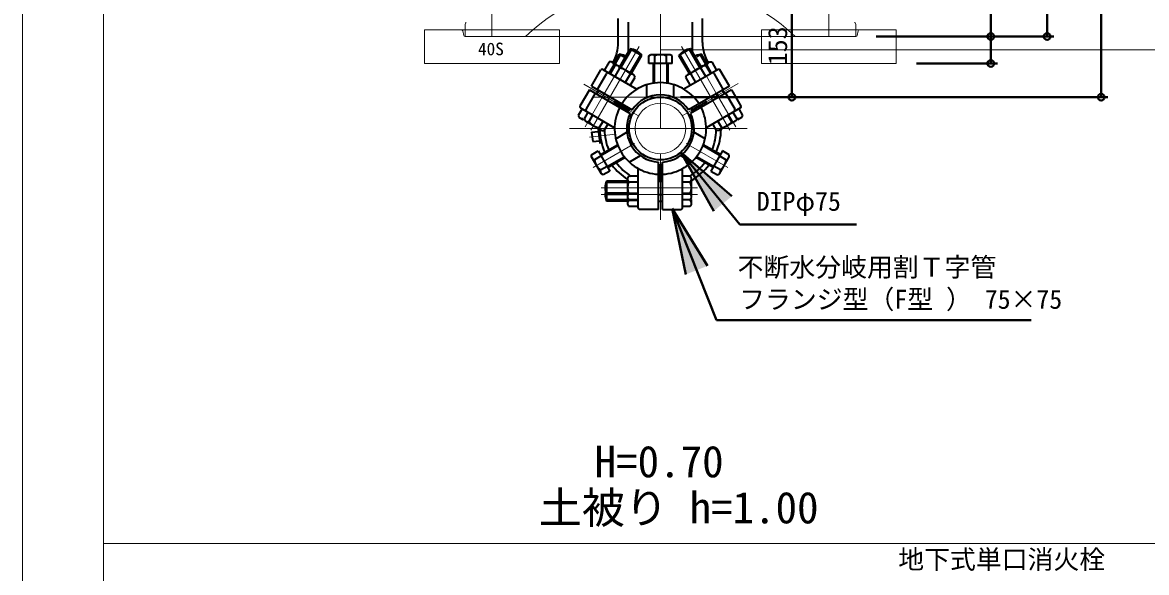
# Model space of a CAD drawing. Units: millimetres at full size, sheet at 1:20; details may follow other scales. Extents: x -5817 to 7940, y -3160 to 3160.
# Drawn here: x -4282 to -2614, y 1154 to 1970 of the extents above; entities that cross this region are included whole.
import ezdxf
from ezdxf.enums import TextEntityAlignment as Align

# ---------------------------------------------------------------- set-up
doc = ezdxf.new("R2010")
doc.units = ezdxf.units.MM
doc.header["$LTSCALE"] = 20
doc.header["$PDMODE"] = 32
doc.header["$PDSIZE"] = 10
doc.linetypes.add('CHAIN1', pattern=[8, 5, -1, 1, -1])
for name, color, linetype, lineweight in [('0-3_CENTER', 1, 'CHAIN1', 40), ('0-7_TEMP01', 3, 'Continuous', 18), ('0-8_T字管', 6, 'Continuous', 35), ('0-9_躯体', 7, 'Continuous', 9), ('0-A_細線', 7, 'Continuous', 9), ('0-D_図面枠', 3, 'Continuous', 18), ('0-E_寸法', 1, 'Continuous', 40)]:
    doc.layers.add(name, color=color, linetype=linetype, lineweight=lineweight)
doc.layers.add('0-F_注釈', color=1, linetype='Continuous')
doc.styles.add('ＭＳ ゴシック', font='')
doc.styles.get('ＭＳ ゴシック').set_extended_font_data('MS Gothic')

msp = doc.modelspace()

# ---------------------------------------------------------------- linework, layer by layer
at = {"layer": '0-3_CENTER', "color": 7, "lineweight": 9}
for p, q in [((-3219.88, 1879.75), (-3267.7, 1852.15)), ((-3289.05, 1839.82), (-3302.89, 1831.83)), ((-3335.25, 1759.8), (-3335.25, 1775.78))]:
    msp.add_line(p, q, dxfattribs=at)
at = {"layer": '0-3_CENTER'}
msp.add_line((-3251.89, 1864.73), (-3248.89, 1859.53), dxfattribs=at)
at = {"layer": '0-3_CENTER', "color": 7, "linetype": 'Continuous', "lineweight": 9}
for p, q in [((-3427.56, 1810), (-3425.2, 1810.17)), ((-3425.57, 1793.86), (-3423.24, 1794.27))]:
    msp.add_line(p, q, dxfattribs=at)
at = {"layer": '0-7_TEMP01'}
for p, q in [((-4282.05, 3160.37), (-4282.05, -919.63)), ((-3335.25, 2172.15), (-3335.25, 1922.15)), ((-3335.25, 1813.14), (-3335.25, 2034.95)), ((-3485.25, 1949.64), (-3185.25, 1949.64)), ((-3335.25, 1947.15), (-3335.25, 1867.14)), ((-3438.32, 1810.61), (-3366.68, 1934.71)), ((-3335.25, 1929.64), (-202.55, 1929.64)), ((-3232.17, 1810.61), (-3303.82, 1934.71)), ((-3403.6, 1890.71), (-3418.6, 1864.73)), ((-3266.89, 1890.71), (-3251.89, 1864.73)), ((-3448.86, 1878.74), (-3402.8, 1852.15)), ((-3421.6, 1859.53), (-3446.97, 1815.6)), ((-3435.35, 1859.65), (-3235.14, 1859.65)), ((-3418.6, 1864.73), (-3421.6, 1859.53)), ((-3248.89, 1859.53), (-3223.53, 1815.6)), ((-3381.44, 1839.82), (-3367.6, 1831.83)), ((-3470.3, 1813.14), (-3206.35, 1813.14)), ((-3440.64, 1800.2), (-3402.04, 1804.94)), ((-3435.21, 1755.43), (-3373.65, 1790.97)), ((-3235.28, 1755.43), (-3296.85, 1790.97)), ((-3335.25, 1677.61), (-3335.25, 1735.14)), ((-3423.06, 1725.15), (-3280.12, 1725.15)), ((-3338.25, 1715.16), (-3423.06, 1715.16)), ((-3280.12, 1715.16), (-3332.25, 1715.16)), ((-4162.05, 1197.32), (1537.95, 1197.32))]:
    msp.add_line(p, q, dxfattribs=at)
at = {"layer": '0-8_T字管'}
for p, q in [((-3397.75, 1940.96), (-3397.75, 1976.14)), ((-3382.75, 1927.52), (-3382.75, 1971.14)), ((-3287.75, 1927.52), (-3287.75, 1971.14)), ((-3272.75, 1940.96), (-3272.75, 1976.14)), ((-3404.26, 1909.57), (-3396.26, 1923.43)), ((-3402.53, 1908.57), (-3394.53, 1922.43)), ((-3396.26, 1923.43), (-3389.07, 1919.28)), ((-3395.62, 1904.58), (-3380.12, 1931.43)), ((-3393.89, 1903.58), (-3378.39, 1930.42)), ((-3380.12, 1931.43), (-3362.8, 1921.42)), ((-3380.03, 1895.58), (-3364.53, 1922.43)), ((-3378.3, 1894.58), (-3362.8, 1921.42)), ((-3352.57, 1921.01), (-3349.75, 1922.64)), ((-3352.57, 1909.65), (-3352.57, 1921.01)), ((-3320.75, 1922.64), (-3349.75, 1922.64)), ((-3343.91, 1921.01), (-3343.91, 1909.65)), ((-3326.59, 1921.01), (-3326.59, 1909.65)), ((-3317.93, 1921.01), (-3320.75, 1922.64)), ((-3317.93, 1909.65), (-3317.93, 1921.01)), ((-3290.38, 1931.43), (-3307.7, 1921.42)), ((-3292.2, 1894.58), (-3307.7, 1921.42)), ((-3290.46, 1895.58), (-3305.97, 1922.43)), ((-3276.61, 1903.58), (-3292.11, 1930.42)), ((-3274.88, 1904.58), (-3290.38, 1931.43)), ((-3274.23, 1923.43), (-3281.42, 1919.28)), ((-3267.97, 1908.57), (-3275.97, 1922.43)), ((-3266.24, 1909.57), (-3274.23, 1923.43)), ((-3411.41, 1911.82), (-3418.6, 1899.37)), ((-3408.16, 1911.82), (-3411.41, 1911.82)), ((-3411.1, 1895.04), (-3403.91, 1907.49)), ((-3402.77, 1906.83), (-3409.96, 1894.38)), ((-3400.67, 1907.5), (-3408.16, 1911.82)), ((-3399.52, 1906.83), (-3402.77, 1906.83)), ((-3402.46, 1890.05), (-3395.27, 1902.5)), ((-3374.4, 1892.33), (-3399.52, 1906.83)), ((-3317.93, 1909.65), (-3352.57, 1909.65)), ((-3346.25, 1909.65), (-3346.25, 1880.25)), ((-3344.75, 1909.65), (-3344.75, 1880.47)), ((-3325.75, 1909.65), (-3325.75, 1880.47)), ((-3324.25, 1909.65), (-3324.25, 1880.25)), ((-3296.09, 1892.33), (-3270.98, 1906.83)), ((-3268.04, 1890.05), (-3275.22, 1902.5)), ((-3270.98, 1906.83), (-3267.73, 1906.83)), ((-3269.83, 1907.5), (-3262.34, 1911.82)), ((-3267.73, 1906.83), (-3260.54, 1894.38)), ((-3259.39, 1895.04), (-3266.58, 1907.49)), ((-3262.34, 1911.82), (-3259.08, 1911.82)), ((-3259.08, 1911.82), (-3251.89, 1899.37)), ((-3437.66, 1875.73), (-3423.65, 1899.98)), ((-3429.01, 1870.74), (-3415.51, 1894.12)), ((-3420.92, 1900.71), (-3370.24, 1871.45)), ((-3380.27, 1893.84), (-3387.46, 1881.39)), ((-3379.96, 1877.06), (-3372.77, 1889.51)), ((-3372.77, 1889.51), (-3374.4, 1892.33)), ((-3249.57, 1900.71), (-3300.26, 1871.45)), ((-3297.72, 1889.51), (-3296.09, 1892.33)), ((-3290.54, 1877.06), (-3297.72, 1889.51)), ((-3290.23, 1893.84), (-3283.04, 1881.39)), ((-3241.49, 1870.74), (-3254.98, 1894.12)), ((-3232.84, 1875.73), (-3246.84, 1899.98)), ((-3440.66, 1870.53), (-3454.66, 1846.29)), ((-3440.66, 1870.53), (-3379.97, 1835.5)), ((-3437.66, 1875.73), (-3376.97, 1840.69)), ((-3427.26, 1869.73), (-3430.26, 1864.54)), ((-3355.25, 1858.97), (-3355.25, 1878.13)), ((-3315.25, 1858.97), (-3315.25, 1878.13)), ((-3232.84, 1875.73), (-3293.53, 1840.69)), ((-3229.85, 1870.53), (-3290.53, 1835.5)), ((-3243.23, 1869.73), (-3240.24, 1864.54)), ((-3229.85, 1870.53), (-3215.85, 1846.29)), ((-3432.01, 1865.54), (-3445.51, 1842.16)), ((-3401.3, 1854.74), (-3404.3, 1849.55)), ((-3401.28, 1854.73), (-3404.28, 1849.53)), ((-3402.8, 1852.15), (-3381.44, 1839.82)), ((-3267.7, 1852.15), (-3289.05, 1839.82)), ((-3269.21, 1854.73), (-3266.21, 1849.53)), ((-3266.2, 1849.55), (-3269.2, 1854.74)), ((-3238.49, 1865.54), (-3224.99, 1842.16)), ((-3451.6, 1842.21), (-3457.29, 1832.37)), ((-3453.92, 1843.56), (-3403.24, 1814.29)), ((-3442.96, 1837.23), (-3448.64, 1827.38)), ((-3384.45, 1838.08), (-3381.44, 1839.82)), ((-3381.44, 1843.28), (-3381.44, 1839.82)), ((-3289.05, 1843.28), (-3289.05, 1839.82)), ((-3286.06, 1838.08), (-3289.05, 1839.82)), ((-3216.58, 1843.56), (-3267.26, 1814.29)), ((-3227.54, 1837.23), (-3221.85, 1827.38)), ((-3218.89, 1842.21), (-3213.21, 1832.37)), ((-3457.29, 1832.37), (-3455.66, 1829.55)), ((-3455.66, 1829.55), (-3449.46, 1825.96)), ((-3448.64, 1827.38), (-3447.01, 1824.56)), ((-3447.01, 1824.56), (-3421.9, 1810.05)), ((-3441.15, 1823.05), (-3435.46, 1832.89)), ((-3420.46, 1824.23), (-3426.15, 1814.38)), ((-3418.65, 1810.05), (-3412.96, 1819.9)), ((-3251.85, 1810.05), (-3257.54, 1819.9)), ((-3250.04, 1824.23), (-3244.35, 1814.38)), ((-3223.48, 1824.56), (-3248.6, 1810.05)), ((-3229.35, 1823.05), (-3235.04, 1832.89)), ((-3221.85, 1827.38), (-3223.48, 1824.56)), ((-3214.84, 1829.55), (-3221.04, 1825.96)), ((-3213.21, 1832.37), (-3214.84, 1829.55)), ((-3437.34, 1807.66), (-3427.41, 1808.88)), ((-3437.34, 1807.66), (-3435.63, 1793.77)), ((-3427.8, 1811.99), (-3425.25, 1812.17)), ((-3421.9, 1810.05), (-3418.65, 1810.05)), ((-3401.54, 1797.97), (-3384.94, 1807.55)), ((-3268.97, 1797.97), (-3285.56, 1807.55)), ((-3248.6, 1810.05), (-3251.85, 1810.05)), ((-3435.63, 1793.77), (-3425.71, 1794.99)), ((-3424.32, 1774.42), (-3398.86, 1789.12)), ((-3423.57, 1773.12), (-3398.31, 1787.7)), ((-3246.93, 1773.12), (-3272.19, 1787.7)), ((-3246.18, 1774.42), (-3271.64, 1789.12)), ((-3437.33, 1774.21), (-3427.48, 1779.9)), ((-3437.33, 1770.95), (-3437.33, 1774.21)), ((-3422.83, 1745.83), (-3437.33, 1770.95)), ((-3423.15, 1772.39), (-3433, 1766.71)), ((-3427.48, 1779.9), (-3410.16, 1749.9)), ((-3414.07, 1756.66), (-3388.81, 1771.25)), ((-3413.32, 1755.37), (-3387.86, 1770.06)), ((-3381.53, 1763.33), (-3364.93, 1772.91)), ((-3288.97, 1763.33), (-3305.56, 1772.91)), ((-3257.18, 1755.37), (-3282.63, 1770.06)), ((-3256.43, 1756.66), (-3281.68, 1771.25)), ((-3243.01, 1779.9), (-3260.34, 1749.9)), ((-3247.67, 1745.83), (-3233.17, 1770.95)), ((-3247.35, 1772.39), (-3237.5, 1766.71)), ((-3233.17, 1774.21), (-3243.01, 1779.9)), ((-3233.17, 1770.95), (-3233.17, 1774.21)), ((-3424.34, 1751.71), (-3414.49, 1757.39)), ((-3368.25, 1695.16), (-3368.25, 1753.69)), ((-3338.25, 1693.17), (-3338.25, 1763.23)), ((-3338.25, 1758.07), (-3335.25, 1759.8)), ((-3335.25, 1735.14), (-3335.25, 1759.8)), ((-3332.25, 1758.07), (-3335.25, 1759.8)), ((-3332.25, 1693.17), (-3332.25, 1763.23)), ((-3302.25, 1695.16), (-3302.25, 1753.69)), ((-3246.16, 1751.71), (-3256, 1757.39)), ((-3420.01, 1744.21), (-3422.83, 1745.83)), ((-3410.16, 1749.9), (-3420.01, 1744.21)), ((-3384.25, 1735.14), (-3415.25, 1735.14)), ((-3415.25, 1735.14), (-3415.25, 1705.16)), ((-3382.62, 1742.46), (-3384.25, 1739.65)), ((-3384.25, 1739.65), (-3384.25, 1700.67)), ((-3368.25, 1742.46), (-3382.62, 1742.46)), ((-3338.25, 1735.14), (-3332.25, 1735.14)), ((-3290.88, 1742.46), (-3302.25, 1742.46)), ((-3289.25, 1739.65), (-3290.88, 1742.46)), ((-3289.25, 1710.64), (-3289.25, 1739.65)), ((-3260.34, 1749.9), (-3250.49, 1744.21)), ((-3250.49, 1744.21), (-3247.67, 1745.83)), ((-3384.25, 1733.14), (-3415.25, 1733.14)), ((-3382.62, 1733.8), (-3368.25, 1733.8)), ((-3302.25, 1733.8), (-3290.88, 1733.8)), ((-3384.25, 1717.14), (-3415.25, 1717.14)), ((-3384.25, 1715.14), (-3415.25, 1715.14)), ((-3384.25, 1707.17), (-3415.25, 1707.17)), ((-3384.25, 1705.16), (-3415.25, 1705.16)), ((-3384.25, 1710.64), (-3382.62, 1707.83)), ((-3368.25, 1716.49), (-3382.62, 1716.49)), ((-3382.62, 1707.83), (-3368.25, 1707.83)), ((-3368.25, 1706.5), (-3382.62, 1706.5)), ((-3338.25, 1715.14), (-3332.25, 1715.14)), ((-3338.25, 1705.16), (-3332.25, 1705.16)), ((-3290.88, 1716.49), (-3302.25, 1716.49)), ((-3302.25, 1707.83), (-3290.88, 1707.83)), ((-3290.88, 1707.83), (-3289.25, 1710.64)), ((-3384.25, 1700.67), (-3382.62, 1697.84)), ((-3382.62, 1697.84), (-3368.25, 1697.84)), ((-3338.25, 1693.17), (-3366.25, 1693.17)), ((-3332.25, 1693.17), (-3304.25, 1693.17)), ((-3302.25, 1697.84), (-3290.88, 1697.84))]:
    msp.add_line(p, q, dxfattribs=at)
for points in [[(-3427.8, 1811.99), (-3425.33, 1791.88), (-3422.81, 1792.32)], [(-3290.88, 1697.84), (-3289.25, 1700.67), (-3289.25, 1707.83)]]:
    msp.add_lwpolyline(points, dxfattribs=at)
msp.add_circle((-3335.25, 1813.14), 46.5, dxfattribs=at)
for centre, radius, start, end in [((-3457.75, 1940.96), 60, 329.503, 0), ((-3212.75, 1940.96), 60, 180, 210.497), ((-3399.6, 1897.64), 26, 63.473, 82.62), ((-3383.46, 1905.64), 26, 37.38, 82.62), ((-3348.24, 1916.07), 6.57, 48.781, 90), ((-3335.25, 1898.8), 23.84, 68.702, 111.298), ((-3322.26, 1916.07), 6.57, 90, 131.219), ((-3287.04, 1905.64), 26, 97.38, 142.62), ((-3270.9, 1897.64), 26, 97.38, 116.527), ((-3410.13, 1905.38), 6.57, 18.781, 60), ((-3407.52, 1883.92), 23.84, 77.932, 81.298), ((-3401.49, 1900.38), 6.57, 18.781, 60), ((-3398.88, 1878.93), 23.84, 38.702, 81.298), ((-3271.61, 1878.93), 23.84, 98.702, 141.298), ((-3269, 1900.38), 6.57, 120, 161.219), ((-3262.98, 1883.92), 23.84, 98.702, 102.068), ((-3260.36, 1905.38), 6.57, 120, 161.219), ((-3421.92, 1898.98), 2, 60, 150), ((-3412.92, 1892.62), 3, 60, 150), ((-3378.99, 1887.4), 6.57, 60, 101.219), ((-3291.5, 1887.4), 6.57, 78.781, 120), ((-3257.59, 1892.62), 3, 30, 120), ((-3248.58, 1898.98), 2, 30, 120), ((-3335.25, 1813.14), 68, 32.529, 147.471), ((-3335.25, 1813.14), 50, 33.44, 146.56), ((-3452.92, 1845.29), 2, 150, 240), ((-3442.91, 1840.66), 3, 150, 240), ((-3335.25, 1813.14), 68, 152.529, 267.471), ((-3335.25, 1813.14), 50, 153.44, 266.56), ((-3335.25, 1813.14), 68, 272.529, 27.471), ((-3335.25, 1813.14), 50, 273.44, 26.56), ((-3227.58, 1840.66), 3, 300, 30), ((-3217.57, 1845.29), 2, 300, 30), ((-3451.06, 1834.48), 6.57, 240, 281.219), ((-3442.42, 1829.49), 6.57, 240, 281.219), ((-3422.53, 1837.95), 23.84, 218.702, 261.298), ((-3247.96, 1837.95), 23.84, 278.702, 321.298), ((-3228.08, 1829.49), 6.57, 258.781, 300), ((-3219.43, 1834.48), 6.57, 258.781, 300), ((-3419.92, 1816.5), 6.57, 198.781, 240), ((-3335.25, 1813.14), 90, 180.738, 202.98), ((-3335.25, 1813.14), 83, 181.618, 202.384), ((-3335.25, 1813.14), 83, 337.616, 358.382), ((-3335.25, 1813.14), 90, 337.02, 359.262), ((-3250.57, 1816.5), 6.57, 300, 341.219), ((-3430.88, 1772.93), 6.57, 210, 251.219), ((-3239.61, 1772.93), 6.57, 288.781, 330), ((-3409.43, 1770.32), 23.84, 188.702, 231.298), ((-3417.89, 1750.43), 6.57, 168.781, 210), ((-3335.25, 1813.14), 90, 217.02, 237.013), ((-3335.25, 1813.14), 83, 217.616, 238.382), ((-3335.25, 1813.14), 83, 301.618, 322.384), ((-3335.25, 1813.14), 90, 300.738, 322.98), ((-3252.6, 1750.43), 6.57, 330, 11.219), ((-3261.06, 1770.32), 23.84, 308.702, 351.298), ((-3391.25, 1725.15), 26, 157.38, 202.62), ((-3377.67, 1738.13), 6.57, 180, 221.219), ((-3295.82, 1738.13), 6.57, 318.781, 0), ((-3391.25, 1715.16), 26, 168.935, 202.62), ((-3360.41, 1725.15), 23.84, 158.702, 201.298), ((-3313.09, 1725.15), 23.84, 338.702, 21.298), ((-3377.67, 1712.15), 6.57, 138.781, 180), ((-3377.67, 1702.17), 6.57, 138.781, 180), ((-3360.41, 1715.16), 23.84, 193.909, 201.298), ((-3295.82, 1712.15), 6.57, 0, 41.219), ((-3295.82, 1702.17), 6.57, 0, 41.219), ((-3366.25, 1695.16), 2, 180, 270), ((-3304.25, 1695.16), 2, 270, 0)]:
    msp.add_arc(centre, radius, start, end, dxfattribs=at)
at = {"layer": '0-9_躯体'}
for p, q in [((-3585.25, 2149.64), (-3585.25, 1949.64)), ((-3085.25, 2149.64), (-3085.25, 1949.64)), ((-3485.25, 1959.65), (-3685.25, 1959.65)), ((-3685.25, 1959.65), (-3685.25, 1909.65)), ((-3628.56, 1958.03), (-3627.21, 1951.25)), ((-3625.25, 1967.68), (-3625.25, 1949.64)), ((-3485.25, 1959.65), (-3485.25, 1909.65)), ((-3185.25, 1959.65), (-2985.25, 1959.65)), ((-3185.25, 1959.65), (-3185.25, 1909.65)), ((-3045.25, 1967.68), (-3045.25, 1949.64)), ((-3041.93, 1958.03), (-3043.28, 1951.25)), ((-2985.25, 1959.65), (-2985.25, 1909.65)), ((-3535.25, 1949.64), (-3625.25, 1949.64)), ((-3625.25, 1949.64), (-3485.25, 1949.64)), ((-3045.25, 1949.64), (-3185.25, 1949.64)), ((-3135.25, 1949.64), (-3045.25, 1949.64)), ((-3485.25, 1909.65), (-3685.25, 1909.65)), ((-3185.25, 1909.65), (-2985.25, 1909.65))]:
    msp.add_line(p, q, dxfattribs=at)
for centre, radius, start, end in [((-3335.25, 1739.65), 290, 90, 133.603), ((-3335.25, 1739.65), 290, 46.397, 90), ((-3622.25, 1967.68), 3, 113.629, 180), ((-3048.25, 1967.68), 3, 0, 66.371), ((-3630.53, 1957.64), 2, 11.31, 90), ((-3039.97, 1957.64), 2, 90, 168.69), ((-3625.25, 1951.64), 2, 191.31, 270), ((-3045.25, 1951.64), 2, 270, 348.69)]:
    msp.add_arc(centre, radius, start, end, dxfattribs=at)
at = {"layer": '0-A_細線'}
for radius in [46.5, 37.5]:
    msp.add_circle((-3335.25, 1813.14), radius, dxfattribs=at)
at = {"layer": '0-D_図面枠'}
msp.add_lwpolyline([(-4162.05, 3040.37), (1537.95, 3040.37), (1537.95, -799.63), (-4162.05, -799.63)], close=True, dxfattribs=at)
at = {"layer": '0-E_寸法'}
for p, q in [((-2761.36, 2499.64), (-2761.36, 1949.64)), ((-2681.13, 2499.64), (-2681.13, 1859.65)), ((-2845.02, 1949.64), (-2845.02, 2149.64)), ((-3140.08, 2012.14), (-3140.08, 1859.65)), ((-3015.25, 1949.64), (-2835.02, 1949.64)), ((-3015.25, 1949.64), (-2835.02, 1949.64)), ((-3015.25, 1949.64), (-2751.36, 1949.64)), ((-2845.02, 1909.65), (-2845.02, 1949.64)), ((-2955.25, 1909.65), (-2835.02, 1909.65)), ((-3305.25, 1859.65), (-2671.13, 1859.65)), ((-3305.25, 1859.65), (-3130.08, 1859.65)), ((-3305.03, 1777.81), (-3217.26, 1670.74)), ((-3305.03, 1777.81), (-3229.16, 1712.65)), ((-3305.03, 1777.81), (-3256.03, 1690.63)), ((-3317.86, 1694.41), (-3252.02, 1528.65)), ((-3317.86, 1694.41), (-3265.36, 1609.29)), ((-3317.86, 1694.41), (-3297.64, 1596.48)), ((-3217.26, 1670.74), (-3044.14, 1670.74)), ((-3252.02, 1528.65), (-2785.03, 1528.65))]:
    msp.add_line(p, q, dxfattribs=at)
for p in [(-2845.02, 1949.64), (-2761.36, 1949.64), (-2845.02, 1909.65), (-3140.08, 1859.65), (-2681.13, 1859.65)]:
    msp.add_point(p, dxfattribs=at)
for points in [[(-3229.16, 1712.65), (-3256.03, 1690.63), (-3305.03, 1777.81)], [(-3229.16, 1712.65), (-3229.16, 1712.65), (-3229.16, 1712.65)], [(-3265.36, 1609.29), (-3297.64, 1596.48), (-3317.86, 1694.41)]]:
    msp.add_solid(points, dxfattribs=at)

# ---------------------------------------------------------------- texts
at = {"layer": '0-E_寸法', "style": 'ＭＳ ゴシック'}
msp.add_text('153', height=28.15, rotation=90, dxfattribs=at).set_placement((-3138.86, 1907.09), align=Align.BOTTOM_LEFT)
for s, p in [('DIPφ75', (-3192.27, 1682.53)), ('不断水分岐用割Ｔ字管', (-3220.64, 1584.9)), ('フランジ型（F型 ） 75×75', (-3218.47, 1537.18)), ('地下式単口消火栓', (-2982.3, 1151.33))]:
    msp.add_text(s, height=28.15, dxfattribs=at).set_placement(p, align=Align.BOTTOM_LEFT)
at = {"layer": '0-F_注釈', "style": 'ＭＳ ゴシック'}
for s, height, p in [('40S', 18.77, (-3605.96, 1916.13)), ('H=0.70', 46.92, (-3432.95, 1281.48)), ('土被り h=1.00', 46.92, (-3515.93, 1213.15))]:
    msp.add_text(s, height=height, dxfattribs=at).set_placement(p, align=Align.BOTTOM_LEFT)

doc.saveas('drawing.dxf')
